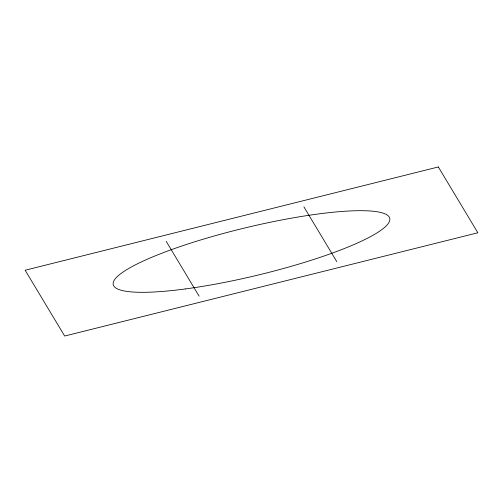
<?xml version="1.0" encoding="UTF-8"?>
<svg xmlns="http://www.w3.org/2000/svg" width="503" height="503" viewBox="0 0 503 503"><rect width="100%" height="100%" fill="white"/><g stroke="black" fill="none" stroke-linecap="round" stroke-linejoin="round"><path stroke-width="0.75" d="M303.894 206.865L336.828 261.711M166.172 241.289L199.106 296.135M438.333 166.958L25.15 270.23L64.667 336.042L477.85 232.77L438.333 166.958M185.211 288.961A142.167 24.44 -13.5 0 0 389.812 218.73A142.167 24.44 -13.5 0 0 179.47 246.81A142.167 24.44 -13.5 0 0 185.211 288.961"/></g></svg>
